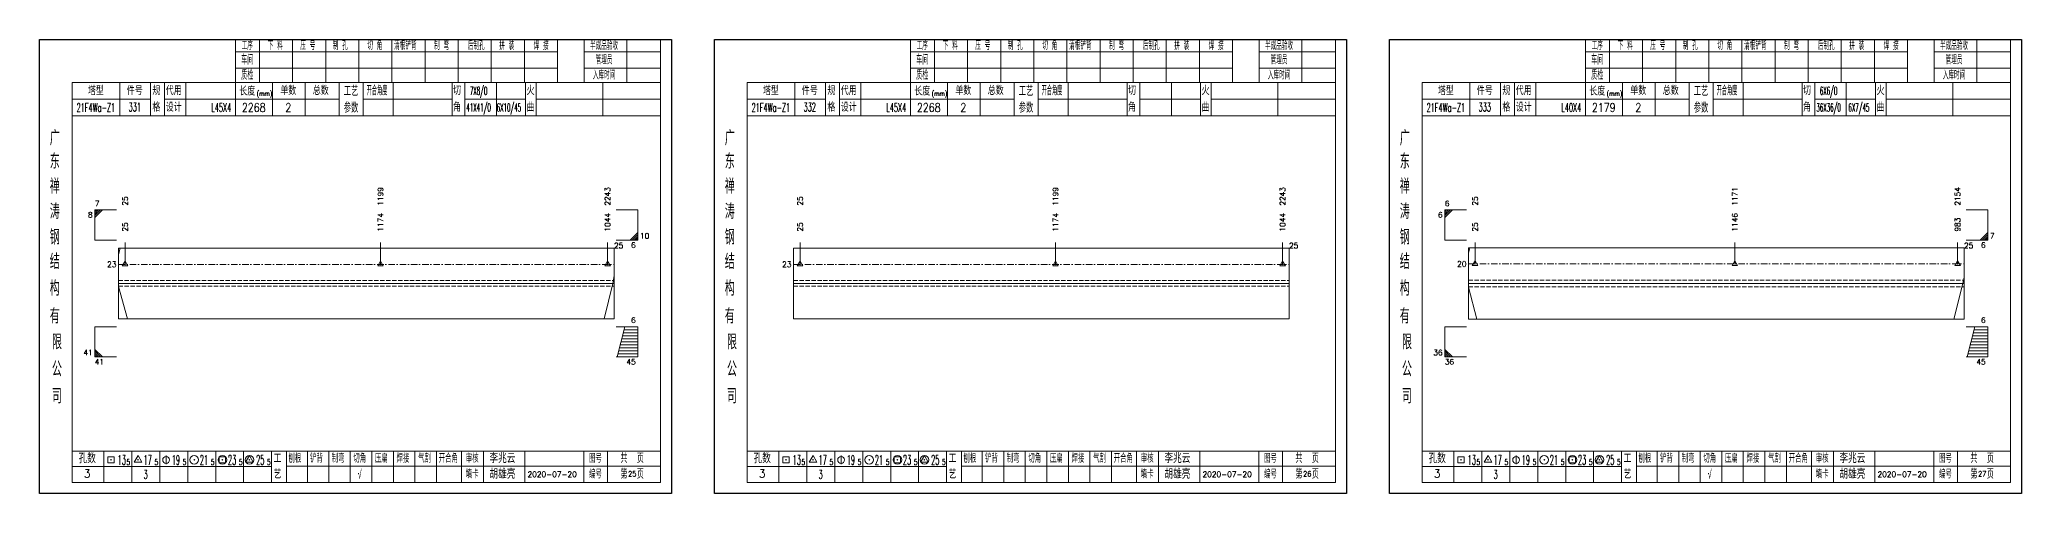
# Model space of a CAD drawing. Extents: x 1310 to 15542, y -76 to 8381.
# Drawn here: x 9008 to 9924, y 4374 to 4584 of the extents above; entities that cross this region are included whole.
import ezdxf
from ezdxf.enums import TextEntityAlignment as Align

# ---------------------------------------------------------------- set-up
doc = ezdxf.new("R2010")
doc.units = 0
doc.header["$MEASUREMENT"] = 0
doc.linetypes.add('一点画线', pattern=[5.2, 3, -1, 0.2, -1])
doc.linetypes.add('虚线', pattern=[2.75, 2, -0.75])
doc.layers.get('0').update_dxf_attribs({"linetype": 'CONTINUOUS', "lineweight": 25})
for name, color, linetype, lineweight in [('1', 7, 'CONTINUOUS', 25), ('4', 7, 'CONTINUOUS', 25), ('5', 7, 'CONTINUOUS', 25)]:
    doc.layers.add(name, color=color, linetype=linetype, lineweight=lineweight)
doc.styles.get("Standard").update_dxf_attribs({"font": 'simplex.shx', "width": 0.7, "height": 3, "bigfont": 'gbhzfs.shx'})

# ---------------------------------------------------------------- blocks, each defined once
blk = doc.blocks.new('孔17.5')
at = {"layer": '5', "color": 7, "linetype": 'Continuous', "lineweight": 13}
for p, q in [((0, 1), (-0.866, -0.5)), ((-0.1, -0.1), (0.1, 0.1)), ((0.1, -0.1), (-0.1, 0.1)), ((0.866, -0.5), (0, 1)), ((-0.866, -0.5), (0.866, -0.5))]:
    blk.add_line(p, q, dxfattribs=at)
blk = doc.blocks.new('CTJGK')
at = {"color": 6, "linetype": 'Continuous'}
for p, q in [((0, 209.97), (292.13, 209.97)), ((0, 0), (0, 209.97)), ((292.13, 209.97), (292.13, 0)), ((292.13, 0), (0, 0))]:
    blk.add_line(p, q, dxfattribs=at)

msp = doc.modelspace()

# ---------------------------------------------------------------- linework, layer by layer
at = {"color": 7, "linetype": 'Continuous', "lineweight": 13}
for p, q in [((9033.042, 4504.884), (9043.042, 4504.884)), ((9033.042, 4490.884), (9033.042, 4504.884)), ((9033.917, 4504.884), (9033.042, 4504.009)), ((9034.792, 4504.884), (9033.042, 4503.134)), ((9035.667, 4504.884), (9033.042, 4502.259)), ((9036.542, 4504.884), (9033.042, 4501.384)), ((9284.172, 4504.884), (9274.172, 4504.884)), ((9284.172, 4490.884), (9284.172, 4504.884)), ((9657.302, 4504.884), (9667.302, 4504.884)), ((9657.302, 4490.884), (9657.302, 4504.884)), ((9658.177, 4504.884), (9657.302, 4504.009)), ((9659.052, 4504.884), (9657.302, 4503.134)), ((9659.927, 4504.884), (9657.302, 4502.259)), ((9660.802, 4504.884), (9657.302, 4501.384)), ((9908.432, 4504.884), (9898.432, 4504.884)), ((9908.432, 4490.884), (9908.432, 4504.884)), ((9033.042, 4490.884), (9043.042, 4490.884)), ((9284.172, 4490.884), (9274.172, 4490.884)), ((9280.672, 4490.884), (9284.172, 4494.384)), ((9281.547, 4490.884), (9284.172, 4493.509)), ((9282.422, 4490.884), (9284.172, 4492.634)), ((9283.297, 4490.884), (9284.172, 4491.759)), ((9657.302, 4490.884), (9667.302, 4490.884)), ((9908.432, 4490.884), (9898.432, 4490.884)), ((9904.932, 4490.884), (9908.432, 4494.384)), ((9905.807, 4490.884), (9908.432, 4493.509)), ((9906.682, 4490.884), (9908.432, 4492.634)), ((9907.557, 4490.884), (9908.432, 4491.759)), ((9044.042, 4484.314), (9044.749, 4487.217)), ((9047.042, 4479.717), (9047.042, 4489.884)), ((9165.173, 4479.717), (9165.173, 4489.884)), ((9270.172, 4479.717), (9270.172, 4489.884)), ((9359.172, 4479.717), (9359.172, 4489.884)), ((9477.303, 4479.717), (9477.303, 4489.884)), ((9582.302, 4479.717), (9582.302, 4489.884)), ((9668.302, 4484.909), (9668.933, 4487.384)), ((9671.302, 4479.884), (9671.302, 4489.884)), ((9791.437, 4479.884), (9791.437, 4489.884)), ((9894.432, 4479.884), (9894.432, 4489.884)), ((9273.172, 4474.514), (9272.566, 4470.884)), ((9897.432, 4473.772), (9896.801, 4470.884)), ((9044.042, 4469.432), (9048.184, 4454.551)), ((9272.566, 4470.884), (9268.625, 4454.551)), ((9668.302, 4469.234), (9672.087, 4454.384)), ((9896.801, 4470.884), (9892.7, 4454.384)), ((9033.042, 4450.884), (9043.042, 4450.884)), ((9033.042, 4450.884), (9033.042, 4436.884)), ((9284.172, 4450.884), (9274.172, 4450.884)), ((9278.172, 4450.884), (9274.672, 4436.884)), ((9284.172, 4445.284), (9276.772, 4445.284)), ((9284.172, 4446.684), (9277.122, 4446.684)), ((9284.172, 4448.084), (9277.472, 4448.084)), ((9284.172, 4449.484), (9277.822, 4449.484)), ((9284.172, 4450.884), (9284.172, 4436.884)), ((9657.302, 4450.884), (9667.302, 4450.884)), ((9657.302, 4450.884), (9657.302, 4436.884)), ((9908.432, 4450.884), (9898.432, 4450.884)), ((9902.432, 4450.884), (9898.932, 4436.884)), ((9908.432, 4445.284), (9901.032, 4445.284)), ((9908.432, 4446.684), (9901.382, 4446.684)), ((9908.432, 4448.084), (9901.732, 4448.084)), ((9908.432, 4449.484), (9902.082, 4449.484)), ((9908.432, 4450.884), (9908.432, 4436.884)), ((9036.542, 4436.884), (9033.042, 4440.384)), ((9035.667, 4436.884), (9033.042, 4439.509)), ((9034.792, 4436.884), (9033.042, 4438.634)), ((9033.917, 4436.884), (9033.042, 4437.759)), ((9033.042, 4436.884), (9043.042, 4436.884)), ((9284.172, 4436.884), (9274.172, 4436.884)), ((9284.172, 4438.284), (9275.022, 4438.284)), ((9284.172, 4439.684), (9275.372, 4439.684)), ((9284.172, 4441.084), (9275.722, 4441.084)), ((9284.172, 4442.484), (9276.072, 4442.484)), ((9284.172, 4443.884), (9276.422, 4443.884)), ((9660.802, 4436.884), (9657.302, 4440.384)), ((9659.927, 4436.884), (9657.302, 4439.509)), ((9659.052, 4436.884), (9657.302, 4438.634)), ((9658.177, 4436.884), (9657.302, 4437.759)), ((9657.302, 4436.884), (9667.302, 4436.884)), ((9908.432, 4436.884), (9898.432, 4436.884)), ((9908.432, 4438.284), (9899.282, 4438.284)), ((9908.432, 4439.684), (9899.632, 4439.684)), ((9908.432, 4441.084), (9899.982, 4441.084)), ((9908.432, 4442.484), (9900.332, 4442.484)), ((9908.432, 4443.884), (9900.682, 4443.884))]:
    msp.add_line(p, q, dxfattribs=at)
at = {"color": 7, "linetype": 'Continuous', "lineweight": 18}
for p, q in [((9044.042, 4487.217), (9044.042, 4454.551)), ((9044.042, 4487.217), (9273.172, 4487.217)), ((9273.172, 4487.217), (9273.172, 4454.551)), ((9356.172, 4487.217), (9356.172, 4454.551)), ((9356.172, 4487.217), (9585.302, 4487.217)), ((9585.302, 4487.217), (9585.302, 4454.551)), ((9668.302, 4487.384), (9668.302, 4454.384)), ((9668.302, 4487.384), (9897.432, 4487.384)), ((9897.432, 4487.384), (9897.432, 4454.384)), ((9044.042, 4470.884), (9273.172, 4470.884)), ((9356.172, 4470.884), (9585.302, 4470.884)), ((9668.302, 4470.884), (9897.432, 4470.884))]:
    msp.add_line(p, q, dxfattribs=at)
at = {"color": 3, "linetype": '一点画线', "lineweight": 13}
for p, q in [((9044.042, 4479.717), (9273.172, 4479.717)), ((9356.172, 4479.717), (9585.302, 4479.717)), ((9668.302, 4479.884), (9897.432, 4479.884))]:
    msp.add_line(p, q, dxfattribs=at)
at = {"color": 1, "linetype": '虚线', "lineweight": 18}
for p, q in [((9044.042, 4472.217), (9273.172, 4472.217)), ((9356.172, 4472.217), (9585.302, 4472.217)), ((9668.302, 4472.384), (9897.432, 4472.384)), ((9044.042, 4469.551), (9273.172, 4469.551)), ((9356.172, 4469.551), (9585.302, 4469.551)), ((9668.302, 4469.384), (9897.432, 4469.384))]:
    msp.add_line(p, q, dxfattribs=at)
at = {"layer": '1', "color": 7, "linetype": 'Continuous', "lineweight": 18}
for p, q in [((9044.042, 4454.551), (9273.172, 4454.551)), ((9356.172, 4454.551), (9585.302, 4454.551)), ((9668.302, 4454.384), (9897.432, 4454.384))]:
    msp.add_line(p, q, dxfattribs=at)
at = {"layer": '4', "color": 1, "linetype": 'Continuous', "lineweight": 18}
for p, q in [((9007.542, 4583.711), (9007.542, 4373.741)), ((9299.672, 4583.711), (9007.542, 4583.711)), ((9098.172, 4583.711), (9098.172, 4563.871)), ((9109.202, 4583.711), (9109.202, 4563.851)), ((9124.512, 4583.711), (9124.512, 4563.851)), ((9139.832, 4583.711), (9139.832, 4563.851)), ((9155.142, 4583.711), (9155.142, 4563.851)), ((9170.452, 4583.711), (9170.452, 4563.851)), ((9185.762, 4583.711), (9185.762, 4563.851)), ((9201.082, 4583.711), (9201.082, 4563.851)), ((9216.392, 4583.711), (9216.392, 4563.851)), ((9231.702, 4583.711), (9231.702, 4563.851)), ((9247.012, 4583.711), (9247.012, 4563.871)), ((9247.012, 4583.711), (9247.012, 4563.851)), ((9259.292, 4583.711), (9259.292, 4563.851)), ((9279.042, 4583.711), (9279.042, 4563.851)), ((9294.622, 4583.711), (9294.622, 4563.851)), ((9299.672, 4553.911), (9299.672, 4583.711)), ((9319.672, 4583.711), (9319.672, 4373.741)), ((9611.802, 4583.711), (9319.672, 4583.711)), ((9410.302, 4583.711), (9410.302, 4563.871)), ((9421.332, 4583.711), (9421.332, 4563.851)), ((9436.642, 4583.711), (9436.642, 4563.851)), ((9451.962, 4583.711), (9451.962, 4563.851)), ((9467.272, 4583.711), (9467.272, 4563.851)), ((9482.582, 4583.711), (9482.582, 4563.851)), ((9497.892, 4583.711), (9497.892, 4563.851)), ((9513.212, 4583.711), (9513.212, 4563.851)), ((9528.522, 4583.711), (9528.522, 4563.851)), ((9543.832, 4583.711), (9543.832, 4563.851)), ((9559.142, 4583.711), (9559.142, 4563.871)), ((9559.142, 4583.711), (9559.142, 4563.851)), ((9571.422, 4583.711), (9571.422, 4563.851)), ((9591.172, 4583.711), (9591.172, 4563.851)), ((9606.752, 4583.711), (9606.752, 4563.851)), ((9611.802, 4553.911), (9611.802, 4583.711)), ((9631.802, 4583.711), (9631.802, 4373.741)), ((9923.932, 4583.711), (9631.802, 4583.711)), ((9722.432, 4583.711), (9722.432, 4563.871)), ((9733.462, 4583.711), (9733.462, 4563.851)), ((9748.772, 4583.711), (9748.772, 4563.851)), ((9764.092, 4583.711), (9764.092, 4563.851)), ((9779.402, 4583.711), (9779.402, 4563.851)), ((9794.712, 4583.711), (9794.712, 4563.851)), ((9810.022, 4583.711), (9810.022, 4563.851)), ((9825.342, 4583.711), (9825.342, 4563.851)), ((9840.652, 4583.711), (9840.652, 4563.851)), ((9855.962, 4583.711), (9855.962, 4563.851)), ((9871.272, 4583.711), (9871.272, 4563.871)), ((9871.272, 4583.711), (9871.272, 4563.851)), ((9883.552, 4583.711), (9883.552, 4563.851)), ((9903.302, 4583.711), (9903.302, 4563.851)), ((9918.882, 4583.711), (9918.882, 4563.851)), ((9923.932, 4553.911), (9923.932, 4583.711)), ((9247.012, 4577.981), (9098.172, 4577.981)), ((9294.622, 4577.981), (9259.292, 4577.981)), ((9559.142, 4577.981), (9410.302, 4577.981)), ((9606.752, 4577.981), (9571.422, 4577.981)), ((9871.272, 4577.981), (9722.432, 4577.981)), ((9918.882, 4577.981), (9883.552, 4577.981)), ((9022.552, 4563.851), (9022.552, 4378.791)), ((9294.622, 4563.851), (9022.552, 4563.851)), ((9044.672, 4563.861), (9044.672, 4548.441)), ((9058.822, 4548.441), (9058.822, 4563.851)), ((9065.322, 4548.441), (9065.322, 4563.851)), ((9075.192, 4563.851), (9075.192, 4548.441)), ((9247.012, 4570.501), (9098.172, 4570.501)), ((9098.172, 4563.871), (9098.172, 4548.441)), ((9115.292, 4563.851), (9115.292, 4548.441)), ((9130.342, 4563.851), (9130.342, 4548.441)), ((9146.042, 4563.851), (9146.042, 4548.441)), ((9157.102, 4563.851), (9157.102, 4548.441)), ((9171.052, 4563.851), (9171.052, 4548.441)), ((9198.352, 4563.851), (9198.352, 4548.441)), ((9204.112, 4563.851), (9204.112, 4548.441)), ((9218.732, 4563.851), (9218.732, 4548.441)), ((9232.192, 4563.851), (9232.192, 4548.441)), ((9237.182, 4563.851), (9237.182, 4548.441)), ((9294.622, 4570.501), (9259.292, 4570.501)), ((9267.922, 4563.851), (9267.922, 4548.441)), ((9294.622, 4378.791), (9294.622, 4563.851)), ((9334.682, 4563.851), (9334.682, 4378.791)), ((9606.752, 4563.851), (9334.682, 4563.851)), ((9356.802, 4563.861), (9356.802, 4548.441)), ((9370.952, 4548.441), (9370.952, 4563.851)), ((9377.452, 4548.441), (9377.452, 4563.851)), ((9387.322, 4563.851), (9387.322, 4548.441)), ((9559.142, 4570.501), (9410.302, 4570.501)), ((9410.302, 4563.871), (9410.302, 4548.441)), ((9427.422, 4563.851), (9427.422, 4548.441)), ((9442.472, 4563.851), (9442.472, 4548.441)), ((9458.172, 4563.851), (9458.172, 4548.441)), ((9469.232, 4563.851), (9469.232, 4548.441)), ((9483.182, 4563.851), (9483.182, 4548.441)), ((9510.482, 4563.851), (9510.482, 4548.441)), ((9516.242, 4563.851), (9516.242, 4548.441)), ((9530.862, 4563.851), (9530.862, 4548.441)), ((9544.322, 4563.851), (9544.322, 4548.441)), ((9549.312, 4563.851), (9549.312, 4548.441)), ((9606.752, 4570.501), (9571.422, 4570.501)), ((9580.052, 4563.851), (9580.052, 4548.441)), ((9606.752, 4378.791), (9606.752, 4563.851)), ((9646.812, 4563.851), (9646.812, 4378.791)), ((9918.882, 4563.851), (9646.812, 4563.851)), ((9668.932, 4563.861), (9668.932, 4548.441)), ((9683.082, 4548.441), (9683.082, 4563.851)), ((9689.582, 4548.441), (9689.582, 4563.851)), ((9699.452, 4563.851), (9699.452, 4548.441)), ((9871.272, 4570.501), (9722.432, 4570.501)), ((9722.432, 4563.871), (9722.432, 4548.441)), ((9739.552, 4563.851), (9739.552, 4548.441)), ((9754.602, 4563.851), (9754.602, 4548.441)), ((9770.302, 4563.851), (9770.302, 4548.441)), ((9781.362, 4563.851), (9781.362, 4548.441)), ((9795.312, 4563.851), (9795.312, 4548.441)), ((9822.612, 4563.851), (9822.612, 4548.441)), ((9828.372, 4563.851), (9828.372, 4548.441)), ((9842.992, 4563.851), (9842.992, 4548.441)), ((9856.452, 4563.851), (9856.452, 4548.441)), ((9861.442, 4563.851), (9861.442, 4548.441)), ((9918.882, 4570.501), (9883.552, 4570.501)), ((9892.182, 4563.851), (9892.182, 4548.441)), ((9918.882, 4378.791), (9918.882, 4563.851)), ((9058.822, 4556.091), (9022.552, 4556.091)), ((9146.042, 4556.141), (9065.322, 4556.141)), ((9157.102, 4556.141), (9198.352, 4556.141)), ((9204.112, 4556.141), (9232.192, 4556.141)), ((9237.182, 4556.141), (9294.802, 4556.141)), ((9370.952, 4556.091), (9334.682, 4556.091)), ((9458.172, 4556.141), (9377.452, 4556.141)), ((9469.232, 4556.141), (9510.482, 4556.141)), ((9516.242, 4556.141), (9544.322, 4556.141)), ((9549.312, 4556.141), (9606.932, 4556.141)), ((9683.082, 4556.091), (9646.812, 4556.091)), ((9770.302, 4556.141), (9689.582, 4556.141)), ((9781.362, 4556.141), (9822.612, 4556.141)), ((9828.372, 4556.141), (9856.452, 4556.141)), ((9861.442, 4556.141), (9919.062, 4556.141)), ((9294.802, 4548.441), (9022.552, 4548.441)), ((9299.672, 4373.741), (9299.672, 4553.911)), ((9606.932, 4548.441), (9334.682, 4548.441)), ((9611.802, 4373.741), (9611.802, 4553.911)), ((9919.062, 4548.441), (9646.812, 4548.441)), ((9923.932, 4373.741), (9923.932, 4553.911)), ((9022.552, 4393.321), (9294.622, 4393.321)), ((9037.242, 4393.321), (9037.242, 4378.791)), ((9050.172, 4378.791), (9050.172, 4393.321)), ((9063.102, 4393.321), (9063.102, 4378.791)), ((9076.022, 4378.791), (9076.022, 4393.321)), ((9088.952, 4393.321), (9088.952, 4378.791)), ((9101.882, 4378.791), (9101.882, 4393.321)), ((9114.802, 4378.791), (9114.802, 4393.321)), ((9121.672, 4378.791), (9121.672, 4393.321)), ((9131.332, 4378.791), (9131.332, 4393.321)), ((9141.272, 4378.791), (9141.272, 4393.321)), ((9151.212, 4378.791), (9151.212, 4393.321)), ((9161.162, 4378.791), (9161.162, 4393.321)), ((9171.102, 4378.791), (9171.102, 4393.321)), ((9181.042, 4378.791), (9181.042, 4393.321)), ((9190.992, 4378.791), (9190.992, 4393.321)), ((9202.632, 4378.791), (9202.632, 4393.321)), ((9212.782, 4378.791), (9212.782, 4393.321)), ((9231.842, 4378.791), (9231.842, 4393.321)), ((9259.222, 4378.791), (9259.222, 4393.321)), ((9270.182, 4378.791), (9270.182, 4393.321)), ((9334.682, 4393.321), (9606.752, 4393.321)), ((9349.372, 4393.321), (9349.372, 4378.791)), ((9362.302, 4378.791), (9362.302, 4393.321)), ((9375.232, 4393.321), (9375.232, 4378.791)), ((9388.152, 4378.791), (9388.152, 4393.321)), ((9401.082, 4393.321), (9401.082, 4378.791)), ((9414.012, 4378.791), (9414.012, 4393.321)), ((9426.932, 4378.791), (9426.932, 4393.321)), ((9433.802, 4378.791), (9433.802, 4393.321)), ((9443.462, 4378.791), (9443.462, 4393.321)), ((9453.402, 4378.791), (9453.402, 4393.321)), ((9463.342, 4378.791), (9463.342, 4393.321)), ((9473.292, 4378.791), (9473.292, 4393.321)), ((9483.232, 4378.791), (9483.232, 4393.321)), ((9493.172, 4378.791), (9493.172, 4393.321)), ((9503.122, 4378.791), (9503.122, 4393.321)), ((9514.762, 4378.791), (9514.762, 4393.321)), ((9524.912, 4378.791), (9524.912, 4393.321)), ((9543.972, 4378.791), (9543.972, 4393.321)), ((9571.352, 4378.791), (9571.352, 4393.321)), ((9582.312, 4378.791), (9582.312, 4393.321)), ((9646.812, 4393.321), (9918.882, 4393.321)), ((9661.502, 4393.321), (9661.502, 4378.791)), ((9674.432, 4378.791), (9674.432, 4393.321)), ((9687.362, 4393.321), (9687.362, 4378.791)), ((9700.282, 4378.791), (9700.282, 4393.321)), ((9713.212, 4393.321), (9713.212, 4378.791)), ((9726.142, 4378.791), (9726.142, 4393.321)), ((9739.062, 4378.791), (9739.062, 4393.321)), ((9745.932, 4378.791), (9745.932, 4393.321)), ((9755.592, 4378.791), (9755.592, 4393.321)), ((9765.532, 4378.791), (9765.532, 4393.321)), ((9775.472, 4378.791), (9775.472, 4393.321)), ((9785.422, 4378.791), (9785.422, 4393.321)), ((9795.362, 4378.791), (9795.362, 4393.321)), ((9805.302, 4378.791), (9805.302, 4393.321)), ((9815.252, 4378.791), (9815.252, 4393.321)), ((9826.892, 4378.791), (9826.892, 4393.321)), ((9837.042, 4378.791), (9837.042, 4393.321)), ((9856.102, 4378.791), (9856.102, 4393.321)), ((9883.482, 4378.791), (9883.482, 4393.321)), ((9894.442, 4378.791), (9894.442, 4393.321)), ((9114.802, 4386.191), (9022.552, 4386.191)), ((9121.632, 4386.351), (9294.622, 4386.351)), ((9426.932, 4386.191), (9334.682, 4386.191)), ((9433.762, 4386.351), (9606.752, 4386.351)), ((9739.062, 4386.191), (9646.812, 4386.191)), ((9745.892, 4386.351), (9918.882, 4386.351)), ((9007.542, 4373.741), (9299.672, 4373.741)), ((9022.552, 4378.791), (9294.622, 4378.791)), ((9319.672, 4373.741), (9611.802, 4373.741)), ((9334.682, 4378.791), (9606.752, 4378.791)), ((9631.802, 4373.741), (9923.932, 4373.741)), ((9646.812, 4378.791), (9918.882, 4378.791))]:
    msp.add_line(p, q, dxfattribs=at)
at = {"layer": '4', "color": 7, "linetype": 'Continuous', "lineweight": 13}
for p, q in [((9039.128, 4387.827), (9039.128, 4390.655)), ((9039.128, 4390.655), (9041.956, 4390.655)), ((9041.956, 4390.655), (9041.956, 4387.827)), ((9053.042, 4391.241), (9051.31, 4388.241)), ((9054.774, 4388.241), (9053.042, 4391.241)), ((9066.042, 4391.241), (9066.042, 4387.241)), ((9090.628, 4387.827), (9090.628, 4390.655)), ((9090.628, 4390.655), (9093.456, 4390.655)), ((9093.456, 4390.655), (9093.456, 4387.827)), ((9104.542, 4391.241), (9102.81, 4388.241)), ((9106.274, 4388.241), (9104.542, 4391.241)), ((9351.258, 4387.827), (9351.258, 4390.655)), ((9351.258, 4390.655), (9354.086, 4390.655)), ((9354.086, 4390.655), (9354.086, 4387.827)), ((9365.172, 4391.241), (9363.44, 4388.241)), ((9366.904, 4388.241), (9365.172, 4391.241)), ((9378.172, 4391.241), (9378.172, 4387.241)), ((9402.758, 4387.827), (9402.758, 4390.655)), ((9402.758, 4390.655), (9405.586, 4390.655)), ((9405.586, 4390.655), (9405.586, 4387.827)), ((9416.672, 4391.241), (9414.94, 4388.241)), ((9418.404, 4388.241), (9416.672, 4391.241)), ((9663.388, 4387.827), (9663.388, 4390.655)), ((9663.388, 4390.655), (9666.216, 4390.655)), ((9666.216, 4390.655), (9666.216, 4387.827)), ((9677.302, 4391.241), (9675.57, 4388.241)), ((9679.034, 4388.241), (9677.302, 4391.241)), ((9690.302, 4391.241), (9690.302, 4387.241)), ((9714.888, 4387.827), (9714.888, 4390.655)), ((9714.888, 4390.655), (9717.716, 4390.655)), ((9717.716, 4390.655), (9717.716, 4387.827)), ((9728.802, 4391.241), (9727.07, 4388.241)), ((9730.534, 4388.241), (9728.802, 4391.241)), ((9041.956, 4387.827), (9039.128, 4387.827)), ((9040.342, 4389.041), (9040.742, 4389.441)), ((9040.742, 4389.041), (9040.342, 4389.441)), ((9051.31, 4388.241), (9054.774, 4388.241)), ((9052.842, 4389.041), (9053.242, 4389.441)), ((9053.242, 4389.041), (9052.842, 4389.441)), ((9078.842, 4389.041), (9079.242, 4389.441)), ((9079.242, 4389.041), (9078.842, 4389.441)), ((9093.456, 4387.827), (9090.628, 4387.827)), ((9091.842, 4389.041), (9092.242, 4389.441)), ((9092.242, 4389.041), (9091.842, 4389.441)), ((9102.81, 4388.241), (9106.274, 4388.241)), ((9104.342, 4389.041), (9104.742, 4389.441)), ((9104.742, 4389.041), (9104.342, 4389.441)), ((9354.086, 4387.827), (9351.258, 4387.827)), ((9352.472, 4389.041), (9352.872, 4389.441)), ((9352.872, 4389.041), (9352.472, 4389.441)), ((9363.44, 4388.241), (9366.904, 4388.241)), ((9364.972, 4389.041), (9365.372, 4389.441)), ((9365.372, 4389.041), (9364.972, 4389.441)), ((9390.972, 4389.041), (9391.372, 4389.441)), ((9391.372, 4389.041), (9390.972, 4389.441)), ((9405.586, 4387.827), (9402.758, 4387.827)), ((9403.972, 4389.041), (9404.372, 4389.441)), ((9404.372, 4389.041), (9403.972, 4389.441)), ((9414.94, 4388.241), (9418.404, 4388.241)), ((9416.472, 4389.041), (9416.872, 4389.441)), ((9416.872, 4389.041), (9416.472, 4389.441)), ((9666.216, 4387.827), (9663.388, 4387.827)), ((9664.602, 4389.041), (9665.002, 4389.441)), ((9665.002, 4389.041), (9664.602, 4389.441)), ((9675.57, 4388.241), (9679.034, 4388.241)), ((9677.102, 4389.041), (9677.502, 4389.441)), ((9677.502, 4389.041), (9677.102, 4389.441)), ((9703.102, 4389.041), (9703.502, 4389.441)), ((9703.502, 4389.041), (9703.102, 4389.441)), ((9717.716, 4387.827), (9714.888, 4387.827)), ((9716.102, 4389.041), (9716.502, 4389.441)), ((9716.502, 4389.041), (9716.102, 4389.441)), ((9727.07, 4388.241), (9730.534, 4388.241)), ((9728.602, 4389.041), (9729.002, 4389.441)), ((9729.002, 4389.041), (9728.602, 4389.441))]:
    msp.add_line(p, q, dxfattribs=at)
for centre, radius in [((9066.042, 4389.241), 1.6), ((9079.042, 4389.241), 2), ((9092.042, 4389.241), 2), ((9104.542, 4389.241), 2), ((9378.172, 4389.241), 1.6), ((9391.172, 4389.241), 2), ((9404.172, 4389.241), 2), ((9416.672, 4389.241), 2), ((9690.302, 4389.241), 1.6), ((9703.302, 4389.241), 2), ((9716.302, 4389.241), 2), ((9728.802, 4389.241), 2)]:
    msp.add_circle(centre, radius, dxfattribs=at)

# ---------------------------------------------------------------- block references
at = {"color": 0, "linetype": 'Continuous'}
for p in [(9007.542, 4373.741), (9319.672, 4373.741), (9631.802, 4373.741)]:
    msp.add_blockref('CTJGK', p, dxfattribs=at)
at = {"color": 8, "linetype": 'Continuous', "lineweight": 9, "xscale": 1.5, "yscale": 1.5, "zscale": 1.5}
for p in [(9047.042, 4479.717), (9165.173, 4479.717), (9270.172, 4479.717), (9359.172, 4479.717), (9477.303, 4479.717), (9582.302, 4479.717), (9671.302, 4479.884), (9791.437, 4479.884), (9894.432, 4479.884)]:
    msp.add_blockref('孔17.5', p, dxfattribs=at)

# ---------------------------------------------------------------- texts
at = {"color": 7, "linetype": 'Continuous', "lineweight": 13}
for s, p in [('7', (9033.042, 4505.884)), ('6', (9657.302, 4505.884)), ('10', (9285.172, 4490.884)), ('7', (9909.432, 4490.884))]:
    msp.add_text(s, height=2.5, dxfattribs=at).set_placement(p, align=Align.BOTTOM_LEFT)
for s, p in [('25', (9047.042, 4506.884)), ('1199', (9165.173, 4506.884)), ('2243', (9270.172, 4506.884)), ('25', (9359.172, 4506.884)), ('1199', (9477.303, 4506.884)), ('2243', (9582.302, 4506.884)), ('25', (9671.302, 4506.884)), ('1171', (9791.437, 4506.884)), ('2154', (9894.432, 4506.884))]:
    msp.add_text(s, height=2.5, rotation=90, dxfattribs=at).set_placement(p, align=Align.MIDDLE_LEFT)
for s, p in [('8', (9032.042, 4503.884)), ('6', (9656.302, 4503.884)), ('6', (9283.172, 4489.884)), ('6', (9907.432, 4489.884)), ('45', (9283.172, 4435.884)), ('45', (9907.432, 4435.884))]:
    msp.add_text(s, height=2.5, dxfattribs=at).set_placement(p, align=Align.TOP_RIGHT)
at = {"color": 8, "linetype": 'Continuous', "lineweight": 9}
for s, p in [('1174', (9165.173, 4494.884)), ('1044', (9270.172, 4494.884)), ('1174', (9477.303, 4494.884)), ('1044', (9582.302, 4494.884)), ('1146', (9791.437, 4494.884)), ('983', (9894.432, 4494.884)), ('25', (9047.042, 4494.884)), ('25', (9359.172, 4494.884)), ('25', (9671.302, 4494.884))]:
    msp.add_text(s, height=2.5, rotation=90, dxfattribs=at).set_placement(p, align=Align.MIDDLE_LEFT)
at = {"color": 7, "linetype": 'Continuous', "lineweight": 13}
for p in [(9273.172, 4488.384), (9585.302, 4488.384), (9897.432, 4488.384)]:
    msp.add_text('25', height=2.5, dxfattribs=at).set_placement(p, align=Align.MIDDLE_LEFT)
for s, p in [('23', (9043.042, 4479.717)), ('23', (9355.172, 4479.717)), ('20', (9667.302, 4479.884))]:
    msp.add_text(s, height=2.5, dxfattribs=at).set_placement(p, align=Align.MIDDLE_RIGHT)
for s, p in [('6', (9283.172, 4451.884)), ('6', (9907.432, 4451.884)), ('41', (9032.042, 4436.884)), ('36', (9656.302, 4436.884))]:
    msp.add_text(s, height=2.5, dxfattribs=at).set_placement(p, align=Align.BOTTOM_RIGHT)
for s, p in [('41', (9033.042, 4435.884)), ('36', (9657.302, 4435.884))]:
    msp.add_text(s, height=2.5, dxfattribs=at).set_placement(p, align=Align.TOP_LEFT)
at = {"layer": '4', "color": 1, "linetype": 'Continuous', "lineweight": 25}
for s, height, width, p in [('工序', 3.7, 0.7, (9103.542, 4580.841)), ('下 料', 3.7, 0.7, (9116.542, 4580.841)), ('压 号', 3.7, 0.7, (9131.542, 4580.841)), ('制 孔', 3.7, 0.7, (9146.542, 4580.841)), ('切 角', 3.7, 0.7, (9162.542, 4580.841)), ('清根铲背 ', 3.7, 0.7, (9177.542, 4580.841)), (' 制 弯', 3.7, 0.7, (9192.542, 4580.841)), (' 后制孔', 3.7, 0.7, (9208.542, 4580.841)), ('拼 装', 3.7, 0.7, (9223.542, 4580.841)), (' 焊 接', 3.7, 0.7, (9238.542, 4580.841)), ('半成品验收', 3.7, 0.7, (9268.542, 4580.841)), ('工序', 3.7, 0.7, (9415.672, 4580.841)), ('下 料', 3.7, 0.7, (9428.672, 4580.841)), ('压 号', 3.7, 0.7, (9443.672, 4580.841)), ('制 孔', 3.7, 0.7, (9458.672, 4580.841)), ('切 角', 3.7, 0.7, (9474.672, 4580.841)), ('清根铲背 ', 3.7, 0.7, (9489.672, 4580.841)), (' 制 弯', 3.7, 0.7, (9504.672, 4580.841)), (' 后制孔', 3.7, 0.7, (9520.672, 4580.841)), ('拼 装', 3.7, 0.7, (9535.672, 4580.841)), (' 焊 接', 3.7, 0.7, (9550.672, 4580.841)), ('半成品验收', 3.7, 0.7, (9580.672, 4580.841)), ('工序', 3.7, 0.7, (9727.802, 4580.841)), ('下 料', 3.7, 0.7, (9740.802, 4580.841)), ('压 号', 3.7, 0.7, (9755.802, 4580.841)), ('制 孔', 3.7, 0.7, (9770.802, 4580.841)), ('切 角', 3.7, 0.7, (9786.802, 4580.841)), ('清根铲背 ', 3.7, 0.7, (9801.802, 4580.841)), (' 制 弯', 3.7, 0.7, (9816.802, 4580.841)), (' 后制孔', 3.7, 0.7, (9832.802, 4580.841)), ('拼 装', 3.7, 0.7, (9847.802, 4580.841)), (' 焊 接', 3.7, 0.7, (9862.802, 4580.841)), ('半成品验收', 3.7, 0.7, (9892.802, 4580.841)), ('车间', 4, 0.7, (9103.542, 4574.241)), ('管理员', 3.7, 0.7, (9268.542, 4574.241)), ('车间', 4, 0.7, (9415.672, 4574.241)), ('管理员', 3.7, 0.7, (9580.672, 4574.241)), ('车间', 4, 0.7, (9727.802, 4574.241)), ('管理员', 3.7, 0.7, (9892.802, 4574.241)), ('质检', 4, 0.7, (9103.542, 4567.181)), ('入库时间', 3.7, 0.7, (9268.542, 4567.181)), ('质检', 4, 0.7, (9415.672, 4567.181)), ('入库时间', 3.7, 0.7, (9580.672, 4567.181)), ('质检', 4, 0.7, (9727.802, 4567.181)), ('入库时间', 3.7, 0.7, (9892.802, 4567.181)), ('331', 4, 0.5, (9051.542, 4552.511)), ('(mm)', 2.24, 0.7, (9111.542, 4558.741)), ('参数', 4.8, 0.7, (9151.542, 4552.291)), ('工艺', 4.8, 0.7, (9151.542, 4560.001)), ('开合角度', 4, 0.6, (9163.542, 4560.001)), ('41X41/0', 3.8, 0.4, (9210.542, 4552.291)), ('7X8/0', 3.8, 0.4, (9210.542, 4560.001)), ('6X10/45', 3.8, 0.4, (9224.542, 4552.291)), ('332', 4, 0.5, (9363.672, 4552.511)), ('(mm)', 2.24, 0.7, (9423.672, 4558.741)), ('参数', 4.8, 0.7, (9463.672, 4552.291)), ('工艺', 4.8, 0.7, (9463.672, 4560.001)), ('开合角度', 4, 0.6, (9475.672, 4560.001)), ('333', 4, 0.5, (9675.802, 4552.511)), ('(mm)', 2.24, 0.7, (9735.802, 4558.741)), ('参数', 4.8, 0.7, (9775.802, 4552.291)), ('工艺', 4.8, 0.7, (9775.802, 4560.001)), ('开合角度', 4, 0.6, (9787.802, 4560.001)), ('36X36/0', 3.8, 0.4, (9834.802, 4552.291)), ('6X6/0', 3.8, 0.4, (9834.802, 4560.001)), ('6X7/45', 3.8, 0.4, (9848.802, 4552.291)), ('21F4Wa-Z1', 4, 0.5, (9033.542, 4552.261)), ('L45X4', 4, 0.5, (9091.542, 4552.241)), ('2268', 4, 0.8, (9106.542, 4552.291)), ('2', 4, 0.8, (9122.542, 4552.291)), ('21F4Wa-Z1', 4, 0.5, (9345.672, 4552.261)), ('L45X4', 4, 0.5, (9403.672, 4552.241)), ('2268', 4, 0.8, (9418.672, 4552.291)), ('2', 4, 0.8, (9434.672, 4552.291)), ('21F4Wa-Z1', 4, 0.5, (9657.802, 4552.261)), ('L40X4', 4, 0.5, (9715.802, 4552.241)), ('2179', 4, 0.8, (9730.802, 4552.291)), ('2', 4, 0.8, (9746.802, 4552.291)), ('广', 6.96, 0.7, (9014.542, 4538.211)), ('广', 6.96, 0.7, (9326.672, 4538.211)), ('广', 6.96, 0.7, (9638.802, 4538.211)), ('东', 6.96, 0.7, (9014.542, 4527.421)), ('东', 6.96, 0.7, (9326.672, 4527.421)), ('东', 6.96, 0.7, (9638.802, 4527.421)), ('禅', 6.96, 0.7, (9014.542, 4515.831)), ('禅', 6.96, 0.7, (9326.672, 4515.831)), ('禅', 6.96, 0.7, (9638.802, 4515.831)), ('涛', 6.96, 0.7, (9014.542, 4504.231)), ('涛', 6.96, 0.7, (9326.672, 4504.231)), ('涛', 6.96, 0.7, (9638.802, 4504.231)), ('钢', 6.96, 0.7, (9014.542, 4492.341)), ('钢', 6.96, 0.7, (9326.672, 4492.341)), ('钢', 6.96, 0.7, (9638.802, 4492.341)), ('结', 6.96, 0.7, (9014.542, 4481.031)), ('结', 6.96, 0.7, (9326.672, 4481.031)), ('结', 6.96, 0.7, (9638.802, 4481.031)), ('构', 6.96, 0.7, (9014.542, 4468.651)), ('构', 6.96, 0.7, (9326.672, 4468.651)), ('构', 6.96, 0.7, (9638.802, 4468.651)), ('有', 6.96, 0.7, (9014.542, 4455.841)), ('有', 6.96, 0.7, (9326.672, 4455.841)), ('有', 6.96, 0.7, (9638.802, 4455.841)), ('限', 6.96, 0.7, (9015.542, 4443.841)), ('限', 6.96, 0.7, (9327.672, 4443.841)), ('限', 6.96, 0.7, (9639.802, 4443.841)), ('公', 6.96, 0.7, (9015.542, 4431.301)), ('公', 6.96, 0.7, (9327.672, 4431.301)), ('公', 6.96, 0.7, (9639.802, 4431.301)), ('司', 6.96, 0.7, (9015.542, 4418.821)), ('司', 6.96, 0.7, (9327.672, 4418.821)), ('司', 6.96, 0.7, (9639.802, 4418.821)), ('13', 4.47, 0.5, (9045.542, 4389.241)), ('5', 2.68, 0.6, (9048.542, 4388.241)), ('17', 4.47, 0.5, (9057.542, 4389.241)), ('5', 2.68, 0.6, (9061.542, 4388.241)), ('19', 4.47, 0.5, (9070.542, 4389.241)), ('5', 2.68, 0.6, (9074.542, 4388.241)), ('21', 4.47, 0.5, (9083.542, 4389.241)), ('5', 2.68, 0.6, (9087.542, 4388.241)), ('23', 4.47, 0.5, (9096.542, 4389.241)), ('5', 2.68, 0.6, (9100.542, 4388.241)), ('25', 4.47, 0.5, (9109.542, 4389.241)), ('5', 2.68, 0.6, (9113.542, 4388.241)), ('刨根', 3.7, 0.8, (9125.542, 4389.841)), ('铲背', 3.7, 0.8, (9135.542, 4389.841)), ('制弯', 3.7, 0.8, (9145.542, 4389.841)), ('切角', 3.7, 0.8, (9155.542, 4389.841)), ('压扁', 3.7, 0.8, (9165.542, 4389.841)), ('焊接', 3.7, 0.8, (9175.542, 4389.841)), ('气割', 3.7, 0.8, (9185.542, 4389.841)), ('开合角', 3.7, 0.8, (9196.542, 4389.841)), ('审核', 3.7, 0.8, (9207.542, 4389.841)), ('图号', 3.7, 0.8, (9264.542, 4389.841)), ('共  页', 4, 0.8, (9281.542, 4389.841)), ('13', 4.47, 0.5, (9357.672, 4389.241)), ('5', 2.68, 0.6, (9360.672, 4388.241)), ('17', 4.47, 0.5, (9369.672, 4389.241)), ('5', 2.68, 0.6, (9373.672, 4388.241)), ('19', 4.47, 0.5, (9382.672, 4389.241)), ('5', 2.68, 0.6, (9386.672, 4388.241)), ('21', 4.47, 0.5, (9395.672, 4389.241)), ('5', 2.68, 0.6, (9399.672, 4388.241)), ('23', 4.47, 0.5, (9408.672, 4389.241)), ('5', 2.68, 0.6, (9412.672, 4388.241)), ('25', 4.47, 0.5, (9421.672, 4389.241)), ('5', 2.68, 0.6, (9425.672, 4388.241)), ('刨根', 3.7, 0.8, (9437.672, 4389.841)), ('铲背', 3.7, 0.8, (9447.672, 4389.841)), ('制弯', 3.7, 0.8, (9457.672, 4389.841)), ('切角', 3.7, 0.8, (9467.672, 4389.841)), ('压扁', 3.7, 0.8, (9477.672, 4389.841)), ('焊接', 3.7, 0.8, (9487.672, 4389.841)), ('气割', 3.7, 0.8, (9497.672, 4389.841)), ('开合角', 3.7, 0.8, (9508.672, 4389.841)), ('审核', 3.7, 0.8, (9519.672, 4389.841)), ('图号', 3.7, 0.8, (9576.672, 4389.841)), ('共  页', 4, 0.8, (9593.672, 4389.841)), ('13', 4.47, 0.5, (9669.802, 4389.241)), ('5', 2.68, 0.6, (9672.802, 4388.241)), ('17', 4.47, 0.5, (9681.802, 4389.241)), ('5', 2.68, 0.6, (9685.802, 4388.241)), ('19', 4.47, 0.5, (9694.802, 4389.241)), ('5', 2.68, 0.6, (9698.802, 4388.241)), ('21', 4.47, 0.5, (9707.802, 4389.241)), ('5', 2.68, 0.6, (9711.802, 4388.241)), ('23', 4.47, 0.5, (9720.802, 4389.241)), ('5', 2.68, 0.6, (9724.802, 4388.241)), ('25', 4.47, 0.5, (9733.802, 4389.241)), ('5', 2.68, 0.6, (9737.802, 4388.241)), ('刨根', 3.7, 0.8, (9749.802, 4389.841)), ('铲背', 3.7, 0.8, (9759.802, 4389.841)), ('制弯', 3.7, 0.8, (9769.802, 4389.841)), ('切角', 3.7, 0.8, (9779.802, 4389.841)), ('压扁', 3.7, 0.8, (9789.802, 4389.841)), ('焊接', 3.7, 0.8, (9799.802, 4389.841)), ('气割', 3.7, 0.8, (9809.802, 4389.841)), ('开合角', 3.7, 0.8, (9820.802, 4389.841)), ('审核', 3.7, 0.8, (9831.802, 4389.841)), ('图号', 3.7, 0.8, (9888.802, 4389.841)), ('共  页', 4, 0.8, (9905.802, 4389.841)), ('3', 4, 0.5, (9056.542, 4382.491)), ('√', 4, 0.6, (9155.542, 4382.571)), ('填卡', 3.7, 0.8, (9207.542, 4382.571)), ('编号', 3.7, 0.8, (9264.542, 4382.571)), ('第  页', 4, 0.8, (9281.542, 4382.571)), ('3', 4, 0.5, (9368.672, 4382.491)), ('填卡', 3.7, 0.8, (9519.672, 4382.571)), ('编号', 3.7, 0.8, (9576.672, 4382.571)), ('第  页', 4, 0.8, (9593.672, 4382.571)), ('3', 4, 0.5, (9680.802, 4382.491)), ('√', 4, 0.6, (9779.802, 4382.571)), ('填卡', 3.7, 0.8, (9831.802, 4382.571)), ('编号', 3.7, 0.8, (9888.802, 4382.571)), ('第  页', 4, 0.8, (9905.802, 4382.571))]:
    msp.add_text(s, height=height, dxfattribs=dict(at, width=width)).set_placement(p, align=Align.MIDDLE_CENTER)
for s, height, p in [('塔型', 3.7, (9033.542, 4559.971)), ('件号', 3.7, (9051.542, 4559.971)), ('格', 3.7, (9061.542, 4552.291)), ('规', 3.7, (9061.542, 4560.001)), ('代用', 3.7, (9069.542, 4560.001)), ('设计', 3.7, (9069.542, 4552.291)), ('长度', 3.7, (9103.542, 4559.741)), ('单数', 3.7, (9122.542, 4560.001)), ('总数', 3.7, (9137.542, 4560.001)), ('切', 3.7, (9200.542, 4560.001)), ('角', 3.7, (9200.542, 4552.291)), ('火', 3.7, (9234.542, 4560.001)), ('曲', 3.7, (9234.542, 4552.291)), ('塔型', 3.7, (9345.672, 4559.971)), ('件号', 3.7, (9363.672, 4559.971)), ('格', 3.7, (9373.672, 4552.291)), ('规', 3.7, (9373.672, 4560.001)), ('代用', 3.7, (9381.672, 4560.001)), ('设计', 3.7, (9381.672, 4552.291)), ('长度', 3.7, (9415.672, 4559.741)), ('单数', 3.7, (9434.672, 4560.001)), ('总数', 3.7, (9449.672, 4560.001)), ('切', 3.7, (9512.672, 4560.001)), ('角', 3.7, (9512.672, 4552.291)), ('火', 3.7, (9546.672, 4560.001)), ('曲', 3.7, (9546.672, 4552.291)), ('塔型', 3.7, (9657.802, 4559.971)), ('件号', 3.7, (9675.802, 4559.971)), ('格', 3.7, (9685.802, 4552.291)), ('规', 3.7, (9685.802, 4560.001)), ('代用', 3.7, (9693.802, 4560.001)), ('设计', 3.7, (9693.802, 4552.291)), ('长度', 3.7, (9727.802, 4559.741)), ('单数', 3.7, (9746.802, 4560.001)), ('总数', 3.7, (9761.802, 4560.001)), ('切', 3.7, (9824.802, 4560.001)), ('角', 3.7, (9824.802, 4552.291)), ('火', 3.7, (9858.802, 4560.001)), ('曲', 3.7, (9858.802, 4552.291)), ('孔数', 4, (9029.542, 4389.761)), ('工', 3.7, (9117.542, 4389.841)), ('李兆云', 4, (9221.542, 4389.841)), ('孔数', 4, (9341.672, 4389.761)), ('工', 3.7, (9429.672, 4389.841)), ('李兆云', 4, (9533.672, 4389.841)), ('孔数', 4, (9653.802, 4389.761)), ('工', 3.7, (9741.802, 4389.841)), ('李兆云', 4, (9845.802, 4389.841)), ('3', 3.7, (9029.542, 4382.931)), ('艺', 3.7, (9117.542, 4382.491)), ('胡雄亮', 4, (9221.542, 4382.571)), ('2020-07-20', 2.5, (9244.542, 4382.571)), ('3', 3.7, (9341.672, 4382.931)), ('艺', 3.7, (9429.672, 4382.491)), ('胡雄亮', 4, (9533.672, 4382.571)), ('2020-07-20', 2.5, (9556.672, 4382.571)), ('3', 3.7, (9653.802, 4382.931)), ('艺', 3.7, (9741.802, 4382.491)), ('胡雄亮', 4, (9845.802, 4382.571)), ('2020-07-20', 2.5, (9868.802, 4382.571))]:
    msp.add_text(s, height=height, dxfattribs=at).set_placement(p, align=Align.MIDDLE_CENTER)
at = {"layer": '4', "color": 6, "linetype": 'Continuous', "lineweight": 25, "width": 0.8}
for s, p in [('25', (9281.567, 4382.799)), ('26', (9593.697, 4382.799)), ('27', (9905.827, 4382.799))]:
    msp.add_text(s, height=2.5, dxfattribs=at).set_placement(p, align=Align.MIDDLE_CENTER)

doc.saveas('drawing.dxf')
